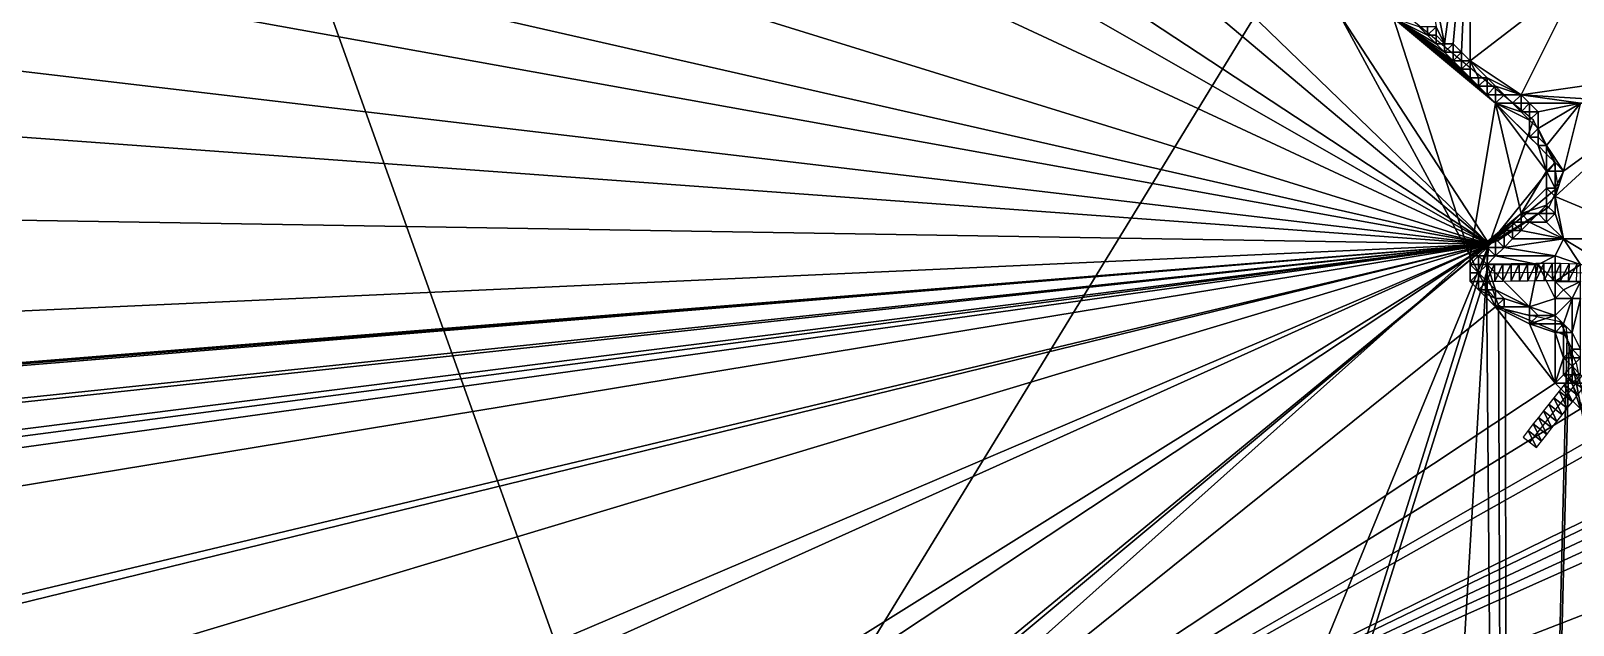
# Model space of a CAD drawing. Header units: metres. Extents: x -1103 to 901, y -902 to 905.
# Drawn here: x 133.1 to 496.3, y -113 to 27.1 of the extents above; entities that cross this region are included whole.
import ezdxf

# ---------------------------------------------------------------- set-up
doc = ezdxf.new("R2010")
doc.units = ezdxf.units.M
for name, color, linetype in [('OSM_ROAD_AXES', 2, 'CONTINUOUS'), ('OSM_ROAD_SURFACE', 9, 'CONTINUOUS'), ('OSM_TERRAIN', 3, 'CONTINUOUS'), ('OSM_WATER_OUTLINES', 4, 'CONTINUOUS'), ('OSM_WATER_SURFACE', 5, 'CONTINUOUS')]:
    doc.layers.add(name, color=color, linetype=linetype)

msp = doc.modelspace()

# ---------------------------------------------------------------- linework, layer by layer
at = {"layer": 'OSM_ROAD_AXES'}
for points in [[(475.85, -29.94, 4.17), (493.29, -29.75, 3.57), (510.67, -30.46, 2.4), (517.9, -32.35, 2.64), (525.81, -35.61, 3.25)], [(486.04, -69.92, 0), (504.2, -46.75, 2.81)]]:
    msp.add_polyline3d(points, dxfattribs=at)
at = {"layer": 'OSM_ROAD_SURFACE'}
for points in [[(475.87, -31.94, 4.14), (477.77, -27.92, 4.27), (475.83, -27.94, 4.11)], [(475.87, -31.94, 4.14), (477.81, -31.92, 4.22), (477.77, -27.92, 4.27)], [(477.81, -31.92, 4.22), (479.71, -27.9, 4.29), (477.77, -27.92, 4.27)], [(477.81, -31.92, 4.22), (479.75, -31.9, 4.22), (479.71, -27.9, 4.29)], [(479.75, -31.9, 4.22), (481.64, -27.88, 4.32), (479.71, -27.9, 4.29)], [(479.75, -31.9, 4.22), (481.69, -31.88, 4.25), (481.64, -27.88, 4.32)], [(481.69, -31.88, 4.25), (483.58, -27.86, 4.34), (481.64, -27.88, 4.32)], [(481.69, -31.88, 4.25), (483.62, -31.86, 4.27), (483.58, -27.86, 4.34)], [(483.62, -31.86, 4.27), (485.52, -27.84, 4.37), (483.58, -27.86, 4.34)], [(483.62, -31.86, 4.27), (485.56, -31.83, 4.3), (485.52, -27.84, 4.37)], [(485.56, -31.83, 4.3), (487.46, -27.81, 4.38), (485.52, -27.84, 4.37)], [(485.56, -31.83, 4.3), (487.5, -31.81, 4.33), (487.46, -27.81, 4.38)], [(487.5, -31.81, 4.33), (489.4, -27.79, 4.25), (487.46, -27.81, 4.38)], [(487.5, -31.81, 4.33), (489.44, -31.79, 4.37), (489.4, -27.79, 4.25)], [(489.44, -31.79, 4.37), (491.33, -27.77, 4), (489.4, -27.79, 4.25)], [(489.44, -31.79, 4.37), (491.38, -31.77, 3.97), (491.33, -27.77, 4)], [(491.38, -31.77, 3.97), (493.32, -27.75, 3.65), (491.33, -27.77, 4)], [(491.38, -31.77, 3.97), (493.26, -31.75, 3.59), (493.32, -27.75, 3.65)], [(493.26, -31.75, 3.59), (495.31, -27.83, 3.25), (493.32, -27.75, 3.65)], [(493.26, -31.75, 3.59), (495.14, -31.83, 3.23), (495.31, -27.83, 3.25)], [(495.14, -31.83, 3.23), (497.24, -27.91, 2.87), (495.31, -27.83, 3.25)], [(495.14, -31.83, 3.23), (497.07, -31.91, 2.86), (497.24, -27.91, 2.87)], [(498.51, -57.25, 0.73), (496.58, -53.24, 1.09), (495.37, -54.78, 0.64)], [(494.88, -61.88, 0.07), (492.94, -57.87, 0.11), (491.73, -59.42, 0.1)], [(496.09, -60.34, 0.07), (494.15, -56.33, 0.27), (492.94, -57.87, 0.11)], [(494.88, -61.88, 0.07), (496.09, -60.34, 0.07), (492.94, -57.87, 0.11)], [(497.3, -58.8, 0.34), (495.37, -54.78, 0.64), (494.15, -56.33, 0.27)], [(496.09, -60.34, 0.07), (497.3, -58.8, 0.34), (494.15, -56.33, 0.27)], [(497.3, -58.8, 0.34), (498.51, -57.25, 0.73), (495.37, -54.78, 0.64)], [(492.46, -64.97, 0.06), (490.52, -60.96, 0.1), (489.31, -62.51, 0.09)], [(493.67, -63.43, 0.06), (491.73, -59.42, 0.1), (490.52, -60.96, 0.1)], [(492.46, -64.97, 0.06), (493.67, -63.43, 0.06), (490.52, -60.96, 0.1)], [(493.67, -63.43, 0.06), (494.88, -61.88, 0.07), (491.73, -59.42, 0.1)], [(490.04, -68.06, 0.05), (488.1, -64.05, 0.08), (486.89, -65.59, 0.08)], [(491.25, -66.52, 0.05), (489.31, -62.51, 0.09), (488.1, -64.05, 0.08)], [(490.04, -68.06, 0.05), (491.25, -66.52, 0.05), (488.1, -64.05, 0.08)], [(491.25, -66.52, 0.05), (492.46, -64.97, 0.06), (489.31, -62.51, 0.09)], [(487.62, -71.15, 0.05), (485.68, -67.14, 0.07), (484.47, -68.68, 0.07)], [(488.83, -69.61, 0.05), (486.89, -65.59, 0.08), (485.68, -67.14, 0.07)], [(487.62, -71.15, 0.05), (488.83, -69.61, 0.05), (485.68, -67.14, 0.07)], [(488.83, -69.61, 0.05), (490.04, -68.06, 0.05), (486.89, -65.59, 0.08)]]:
    msp.add_3dface(points, dxfattribs=at)
at = {"layer": 'OSM_TERRAIN'}
for points in [[(466, 24, 2.34), (472, 68, 9.54), (460, 54, 7.26)], [(468, 24, 2.39), (472, 68, 9.54), (466, 24, 2.34)], [(470, 22, 2.08), (472, 68, 9.54), (468, 24, 2.39)], [(472, 20, 1.8), (472, 68, 9.54), (470, 22, 2.08)], [(472, 20, 1.8), (498, 40, 6.36), (472, 68, 9.54)], [(464, 28, 3.06), (466, 24, 2.34), (460, 54, 7.26)], [(284, -194), (432, 48), (204, 30)], [(284, -194), (472, -26), (432, 48)], [(472, -26), (454, 30), (432, 48)], [(284, -194), (-288, 44), (-304, 36)], [(-288, 44), (284, -194), (204, 30)], [(484, 12, 1.8), (498, 40, 6.36), (472, 20, 1.8)], [(512, 16, 4.19), (498, 40, 6.36), (484, 12, 1.8)], [(-322, 26), (284, -194), (-304, 36)], [(472, -26), (478, 10), (454, 30)], [(478, 10), (476, 12), (454, 30)], [(476, 12), (474, 14), (454, 30)], [(454, 30), (474, 14), (472, 16)], [(454, 30), (472, 16), (470, 18)], [(466, 22), (454, 30), (468, 20)], [(454, 30), (470, 18), (468, 20)], [(454, 30), (466, 22), (464, 24)], [(454, 30), (464, 24), (462, 26)], [(454, 30), (462, 26), (460, 28)], [(284, -194), (-322, 26), (-332, 20)], [(462, 26), (462, 28, 3.04), (460, 28)], [(462, 26), (464, 26, 2.68), (464, 28, 3.06)], [(462, 26), (464, 28, 3.06), (462, 28, 3.04)], [(464, 24), (464, 26, 2.68), (462, 26)], [(464, 26, 2.68), (466, 24, 2.34), (464, 28, 3.06)], [(464, 24), (466, 24, 2.34), (464, 26, 2.68)], [(466, 22), (466, 24, 2.34), (464, 24)], [(466, 22), (468, 22, 2.02), (468, 24, 2.39)], [(466, 22), (468, 24, 2.39), (466, 24, 2.34)], [(468, 20), (468, 22, 2.02), (466, 22)], [(468, 22, 2.02), (470, 22, 2.08), (468, 24, 2.39)], [(468, 20), (470, 20), (470, 22, 2.08)], [(468, 20), (470, 22, 2.08), (468, 22, 2.02)], [(470, 20), (472, 20, 1.8), (470, 22, 2.08)], [(284, -194), (-332, 20), (-334, 18)], [(470, 18), (470, 20), (468, 20)], [(470, 18), (472, 18), (472, 20, 1.8)], [(470, 18), (472, 20, 1.8), (470, 20)], [(472, 16), (474, 16), (472, 20, 1.8)], [(472, 16), (472, 20, 1.8), (472, 18)], [(474, 16), (476, 16, 1.35), (472, 20, 1.8)], [(476, 16, 1.35), (484, 12, 1.8), (472, 20, 1.8)], [(284, -194), (-340, 16), (-342, 14)], [(-340, 16), (284, -194), (-338, 18)], [(284, -194), (-336, 18), (-338, 18)], [(284, -194), (-334, 18), (-336, 18)], [(472, 16), (472, 18), (470, 18)], [(474, 14), (474, 16), (472, 16)], [(474, 14), (476, 14), (476, 16, 1.35)], [(474, 14), (476, 16, 1.35), (474, 16)], [(476, 14), (478, 14, 1.31), (476, 16, 1.35)], [(478, 14, 1.31), (484, 12, 1.8), (476, 16, 1.35)], [(516, 10, 3.95), (512, 16, 4.19), (484, 12, 1.8)], [(-354, 6), (284, -194), (-344, 12)], [(-344, 12), (284, -194), (-342, 14)], [(476, 12), (476, 14), (474, 14)], [(476, 12), (478, 12), (478, 14, 1.31)], [(476, 12), (478, 14, 1.31), (476, 14)], [(478, 10), (478, 12), (476, 12)], [(478, 12), (480, 12, 1.41), (478, 14, 1.31)], [(480, 12, 1.41), (484, 12, 1.8), (478, 14, 1.31)], [(478, 10), (482, 10), (480, 12, 1.41)], [(478, 10), (480, 12, 1.41), (478, 12)], [(482, 10), (484, 12, 1.8), (480, 12, 1.41)], [(482, 10), (484, 10, 1.71), (484, 12, 1.8)], [(484, 10, 1.71), (486, 10, 1.9), (484, 12, 1.8)], [(486, 10, 1.9), (498, 10, 2.92), (484, 12, 1.8)], [(484, 12, 1.8), (498, 10, 2.92), (516, 10, 3.95)], [(484, -16), (478, 10), (472, -26)], [(484, -16), (490, -6), (478, 10)], [(490, -6), (488, 0), (478, 10)], [(488, 0), (486, 2), (478, 10)], [(478, 10), (486, 2), (486, 6)], [(478, 10), (486, 6), (484, 8)], [(478, 10), (484, 8), (482, 10)], [(484, 8), (484, 10, 1.71), (482, 10)], [(484, 8), (486, 8, 1.85), (486, 10, 1.9)], [(484, 8), (486, 10, 1.9), (484, 10, 1.71)], [(486, 6), (486, 8, 1.85), (484, 8)], [(486, 8, 1.85), (488, 8, 2.02), (486, 10, 1.9)], [(488, 8, 2.02), (498, 10, 2.92), (486, 10, 1.9)], [(486, 6), (488, 4, 1.9), (488, 8, 2.02)], [(486, 6), (488, 8, 2.02), (486, 8, 1.85)], [(490, 0, 1.9), (498, 10, 2.92), (488, 4, 1.9)], [(488, 8, 2.02), (488, 4, 1.9), (498, 10, 2.92)], [(490, 0, 1.9), (494, -6, 1.95), (498, 10, 2.92)], [(492, -12, 1.82), (516, -22, 2.26), (516, 10, 3.95)], [(494, -6, 1.95), (492, -12, 1.82), (516, 10, 3.95)], [(494, -6, 1.95), (516, 10, 3.95), (498, 10, 2.92)], [(284, -194), (-354, 6), (-368, -4)], [(486, 2), (488, 4, 1.9), (486, 6)], [(486, 2), (488, 2), (488, 4, 1.9)], [(488, 2), (490, 0, 1.9), (488, 4, 1.9)], [(488, 0), (488, 2), (486, 2)], [(488, 0), (490, 0, 1.9), (488, 2)], [(490, -6), (490, -2), (488, 0)], [(490, -2), (490, 0, 1.9), (488, 0)], [(494, -6, 1.95), (490, 0, 1.9), (492, -4, 1.87)], [(490, -2), (492, -4, 1.87), (490, 0, 1.9)], [(490, -6), (492, -4, 1.87), (490, -2)], [(284, -194), (-374, -6), (-376, -8)], [(284, -194), (-368, -4), (-374, -6)], [(490, -10), (490, -6), (484, -16)], [(490, -6), (492, -6), (492, -4, 1.87)], [(490, -10), (492, -10), (490, -6)], [(492, -10), (492, -6), (490, -6)], [(492, -6), (494, -6, 1.95), (492, -4, 1.87)], [(492, -12, 1.82), (494, -6, 1.95), (492, -10)], [(492, -10), (494, -6, 1.95), (492, -6)], [(-384, -12), (284, -194), (-378, -10)], [(-378, -10), (284, -194), (-376, -8)], [(490, -14), (490, -10), (484, -16)], [(490, -14), (492, -12, 1.82), (490, -10)], [(492, -12, 1.82), (492, -10), (490, -10)], [(-390, -18), (284, -194), (-386, -14)], [(-386, -14), (284, -194), (-384, -12)], [(488, -16), (490, -14), (484, -16)], [(488, -16), (490, -16, 1.71), (490, -14)], [(492, -16, 1.82), (492, -12, 1.82), (490, -14)], [(490, -16, 1.71), (492, -16, 1.82), (490, -14)], [(492, -16, 1.82), (494, -22, 1.9), (492, -12, 1.82)], [(494, -22, 1.9), (516, -22, 2.26), (492, -12, 1.82)], [(284, -194), (-390, -18), (-392, -20)], [(482, -18), (484, -16), (472, -26)], [(480, -20), (482, -18), (472, -26)], [(480, -20), (482, -20), (482, -18)], [(482, -18), (484, -18), (484, -16)], [(482, -20), (484, -20, 1.4), (482, -18)], [(484, -20, 1.4), (484, -18), (482, -18)], [(484, -18), (486, -18, 1.5), (484, -16)], [(486, -18, 1.5), (488, -16), (484, -16)], [(484, -20, 1.4), (494, -22, 1.9), (486, -18, 1.5)], [(484, -20, 1.4), (486, -18, 1.5), (484, -18)], [(486, -18, 1.5), (490, -18, 1.71), (488, -16)], [(494, -22, 1.9), (490, -18, 1.71), (486, -18, 1.5)], [(490, -18, 1.71), (490, -16, 1.71), (488, -16)], [(494, -22, 1.9), (492, -16, 1.82), (490, -18, 1.71)], [(490, -18, 1.71), (492, -16, 1.82), (490, -16, 1.71)], [(284, -194), (-392, -20), (-402, -26)], [(478, -22), (480, -20), (472, -26)], [(478, -22), (480, -24, 2.34), (480, -20)], [(480, -24, 2.34), (482, -22, 1.29), (480, -20)], [(482, -22, 1.29), (482, -20), (480, -20)], [(482, -22, 1.29), (494, -22, 1.9), (484, -20, 1.4)], [(482, -22, 1.29), (484, -20, 1.4), (482, -20)], [(476, -24), (478, -22), (472, -26)], [(474, -26, 0.91), (476, -24), (472, -26)], [(474, -26, 0.91), (476, -26, 1.49), (476, -24)], [(476, -24), (478, -24, 2.25), (478, -22)], [(476, -26, 1.49), (478, -26, 3.88), (476, -24)], [(478, -26, 3.88), (478, -24, 2.25), (476, -24)], [(478, -24, 2.25), (480, -24, 2.34), (478, -22)], [(478, -26, 3.88), (480, -24, 2.34), (478, -24, 2.25)], [(478, -26, 3.88), (492, -26, 3.89), (480, -24, 2.34)], [(480, -24, 2.34), (494, -22, 1.9), (482, -22, 1.29)], [(480, -24, 2.34), (492, -26, 3.89), (494, -22, 1.9)], [(492, -26, 3.89), (498, -28, 2.67), (494, -22, 1.9)], [(498, -28, 2.67), (504, -28, 2.16), (494, -22, 1.9)], [(504, -28, 2.16), (516, -22, 2.26), (494, -22, 1.9)], [(284, -194), (-408, -28), (-410, -30)], [(284, -194), (-404, -28), (-408, -28)], [(-404, -28), (284, -194), (-402, -26)], [(284, -194), (478, -38), (472, -26)], [(478, -38), (472, -32, 0.89), (472, -26)], [(472, -32, 0.89), (472, -30, 1.61), (472, -26)], [(472, -26), (472, -30, 1.61), (472, -28, 0.96)], [(472, -28, 0.96), (474, -28, 3.25), (474, -26, 0.91)], [(472, -28, 0.96), (474, -26, 0.91), (472, -26)], [(472, -30, 1.61), (474, -30, 4.21), (472, -28, 0.96)], [(474, -30, 4.21), (474, -28, 3.25), (472, -28, 0.96)], [(474, -28, 3.25), (476, -28, 4.21), (474, -26, 0.91)], [(476, -28, 4.21), (476, -26, 1.49), (474, -26, 0.91)], [(476, -32, 4.12), (476, -28, 4.21), (474, -30, 4.21)], [(474, -30, 4.21), (476, -28, 4.21), (474, -28, 3.25)], [(476, -28, 4.21), (478, -26, 3.88), (476, -26, 1.49)], [(476, -28, 4.21), (488, -28, 4.38), (478, -26, 3.88)], [(476, -32, 4.12), (478, -34, 4.16), (476, -28, 4.21)], [(478, -34, 4.16), (486, -38, 4.11), (476, -28, 4.21)], [(486, -38, 4.11), (488, -28, 4.38), (476, -28, 4.21)], [(488, -28, 4.38), (492, -26, 3.89), (478, -26, 3.88)], [(486, -38, 4.11), (492, -36, 4.26), (488, -28, 4.38)], [(488, -28, 4.38), (492, -32, 3.78), (492, -26, 3.89)], [(492, -36, 4.26), (492, -32, 3.78), (488, -28, 4.38)], [(492, -32, 3.78), (498, -28, 2.67), (492, -26, 3.89)], [(492, -32, 3.78), (498, -32, 2.63), (498, -28, 2.67)], [(-414, -34), (284, -194), (-412, -32)], [(284, -194), (-410, -30), (-412, -32)], [(472, -32, 0.89), (474, -32, 3.12), (474, -30, 4.21)], [(472, -32, 0.89), (474, -30, 4.21), (472, -30, 1.61)], [(478, -38), (474, -34, 0.75), (472, -32, 0.89)], [(474, -34, 0.75), (474, -32, 3.12), (472, -32, 0.89)], [(474, -32, 3.12), (476, -32, 4.12), (474, -30, 4.21)], [(474, -34, 0.75), (476, -34, 1.31), (476, -32, 4.12)], [(474, -34, 0.75), (476, -32, 4.12), (474, -32, 3.12)], [(476, -34, 1.31), (478, -34, 4.16), (476, -32, 4.12)], [(492, -36, 4.26), (494, -34, 3.35), (492, -32, 3.78)], [(494, -34, 3.35), (498, -32, 2.63), (492, -32, 3.78)], [(494, -34, 3.35), (496, -36, 2.35), (498, -32, 2.63)], [(496, -36, 2.35), (498, -36, 2.09), (498, -32, 2.63)], [(284, -194), (-416, -34), (-438, -94)], [(-416, -34), (284, -194), (-414, -34)], [(478, -36), (474, -34, 0.75), (478, -38)], [(478, -36), (476, -34, 1.31), (474, -34, 0.75)], [(478, -36), (478, -34, 4.16), (476, -34, 1.31)], [(478, -36), (480, -36, 4.07), (478, -34, 4.16)], [(478, -34, 4.16), (480, -36, 4.07), (486, -38, 4.11)], [(478, -38), (480, -38, 3.99), (480, -36, 4.07)], [(478, -38), (480, -36, 4.07), (478, -36)], [(480, -38, 3.99), (486, -38, 4.11), (480, -36, 4.07)], [(492, -40, 4.09), (492, -36, 4.26), (486, -38, 4.11)], [(492, -36, 4.26), (496, -36, 2.35), (494, -34, 3.35)], [(494, -42, 3.19), (496, -36, 2.35), (492, -40, 4.09)], [(492, -40, 4.09), (496, -36, 2.35), (492, -36, 4.26)], [(494, -42, 3.19), (496, -44, 2.49), (496, -36, 2.35)], [(496, -44, 2.49), (498, -48, 2.54), (498, -36, 2.09)], [(496, -44, 2.49), (498, -36, 2.09), (496, -36, 2.35)], [(284, -194), (492, -56, 0.07), (478, -38)], [(492, -56, 0.07), (486, -42), (478, -38)], [(486, -42), (486, -40), (478, -38)], [(478, -38), (486, -40), (486, -38, 4.11)], [(478, -38), (486, -38, 4.11), (480, -38, 3.99)], [(486, -40), (488, -40, 4.06), (486, -38, 4.11)], [(488, -40, 4.06), (492, -40, 4.09), (486, -38, 4.11)], [(486, -42), (488, -40, 4.06), (486, -40)], [(486, -42), (492, -40, 4.09), (488, -40, 4.06)], [(486, -42), (492, -42), (492, -40, 4.09)], [(492, -56, 0.07), (492, -44), (486, -42)], [(492, -44), (492, -42), (486, -42)], [(492, -42), (494, -42, 3.19), (492, -40, 4.09)], [(492, -44), (494, -44), (494, -42, 3.19)], [(492, -44), (494, -42, 3.19), (492, -42)], [(494, -44), (496, -44, 2.49), (494, -42, 3.19)], [(492, -56, 0.07), (494, -50), (492, -44)], [(494, -50), (494, -44), (492, -44)], [(494, -50), (496, -48, 2.76), (494, -44)], [(494, -44), (496, -48, 2.76), (496, -44, 2.49)], [(496, -48, 2.76), (498, -48, 2.54), (496, -44, 2.49)], [(494, -54, 0.38), (494, -50), (492, -56, 0.07)], [(494, -50), (496, -50, 0.32), (496, -48, 2.76)], [(494, -54, 0.38), (496, -52, 0.83), (494, -50)], [(496, -52, 0.83), (496, -50, 0.32), (494, -50)], [(496, -50, 0.32), (498, -50, 2.23), (496, -48, 2.76)], [(498, -50, 2.23), (498, -48, 2.54), (496, -48, 2.76)], [(496, -52, 0.83), (498, -54, 1.27), (498, -50, 2.23)], [(496, -52, 0.83), (498, -50, 2.23), (496, -50, 0.32)], [(492, -56, 0.07), (496, -56, 0.41), (494, -54, 0.38)], [(494, -54, 0.38), (496, -54, 1.07), (496, -52, 0.83)], [(496, -56, 0.41), (496, -54, 1.07), (494, -54, 0.38)], [(496, -54, 1.07), (498, -54, 1.27), (496, -52, 0.83)], [(496, -56, 0.41), (500, -56, 1.09), (498, -54, 1.27)], [(496, -56, 0.41), (498, -54, 1.27), (496, -54, 1.07)], [(492, -56, 0.07), (284, -194), (498, -62, 0)], [(498, -62, 0), (496, -56, 0.41), (492, -56, 0.07)], [(498, -62, 0), (500, -56, 1.09), (496, -56, 0.41)], [(284, -194), (506, -66), (498, -62, 0)], [(508, -68), (506, -66), (284, -194)], [(284, -194), (516, -80), (508, -68)], [(284, -194), (522, -82), (520, -80)], [(284, -194), (520, -80), (516, -80)], [(284, -194), (524, -84), (522, -82)], [(526, -86), (524, -84), (284, -194)], [(536, -96), (526, -86), (284, -194)], [(-438, -98), (284, -194), (-438, -94)], [(-440, -100), (284, -194), (-438, -98)], [(284, -194), (546, -102), (536, -96)], [(-444, -104), (284, -194), (-440, -100)], [(284, -194), (-444, -104), (-444, -108)], [(546, -102), (284, -194), (552, -104)], [(284, -194), (562, -106), (552, -104)], [(284, -194), (-444, -108), (-446, -110)], [(284, -194), (572, -108), (566, -106)], [(284, -194), (566, -106), (562, -106)], [(572, -108), (284, -194), (600, -110)], [(-450, -114), (284, -194), (-446, -110)], [(284, -194), (720, -334), (600, -110)]]:
    msp.add_3dface(points, dxfattribs=at)
at = {"layer": 'OSM_WATER_OUTLINES'}
msp.add_polyline3d([(497.17, -51.58, 1), (495.32, -47.39, 1), (494.86, -44.88, 1), (494.69, -43.04, 1), (493.24, -41.5, 1), (480.31, -38.81, 1), (478.71, -37.59, 1), (475.85, -29.94, 1), (476.48, -23.24, 1), (478.56, -22.35, 1), (490.66, -14.4, 1), (492.77, -9.79, 1), (491.86, -4.14, 1), (486.96, 6.03, 1), (423.27, 58.64, 1), (358.78, 90.75, 1), (324.68, 104.74, 1), (242.71, 130.65, 1), (192.16, 139.49, 1), (114.19, 145.68, 1)], dxfattribs=at)
at = {"layer": 'OSM_WATER_SURFACE'}
for points in [[(476.48, -23.24, 1), (114.19, 145.68, 1), (-16.41, 129.48, 1)], [(476.48, -23.24, 1), (192.16, 139.49, 1), (114.19, 145.68, 1)], [(476.48, -23.24, 1), (242.71, 130.65, 1), (192.16, 139.49, 1)], [(476.48, -23.24, 1), (-16.41, 129.48, 1), (-108.48, 109.89, 1)], [(476.48, -23.24, 1), (324.68, 104.74, 1), (242.71, 130.65, 1)], [(476.48, -23.24, 1), (-108.48, 109.89, 1), (-166.29, 92.81, 1)], [(476.48, -23.24, 1), (358.78, 90.75, 1), (324.68, 104.74, 1)], [(476.48, -23.24, 1), (-166.29, 92.81, 1), (-252.57, 62.77, 1)], [(476.48, -23.24, 1), (423.27, 58.64, 1), (358.78, 90.75, 1)], [(476.48, -23.24, 1), (-252.57, 62.77, 1), (-313.35, 34.49, 1)], [(476.48, -23.24, 1), (486.96, 6.03, 1), (423.27, 58.64, 1)], [(476.48, -23.24, 1), (-313.35, 34.49, 1), (-380.94, -9.25, 1)], [(476.48, -23.24, 1), (491.86, -4.14, 1), (486.96, 6.03, 1)], [(476.48, -23.24, 1), (492.77, -9.79, 1), (491.86, -4.14, 1)], [(476.48, -23.24, 1), (-380.94, -9.25, 1), (-464.9, -66.14, 1)], [(476.48, -23.24, 1), (490.66, -14.4, 1), (492.77, -9.79, 1)], [(476.48, -23.24, 1), (478.56, -22.35, 1), (490.66, -14.4, 1)], [(476.48, -23.24, 1), (-600.1, -286.66, 1), (-645.41, -361.21, 1)], [(476.48, -23.24, 1), (-645.41, -361.21, 1), (-630.03, -494.95, 1)], [(476.48, -23.24, 1), (-630.03, -494.95, 1), (-626.57, -520.15, 1)], [(476.48, -23.24, 1), (-626.57, -520.15, 1), (-605.85, -699.14, 1)], [(476.48, -23.24, 1), (-605.85, -699.14, 1), (-601.5, -736.6, 1)], [(476.48, -23.24, 1), (-601.5, -736.6, 1), (-581.53, -893.84, 1)], [(476.48, -23.24, 1), (-595.5, -279.1, 1), (-600.1, -286.66, 1)], [(476.48, -23.24, 1), (-541.97, -191.01, 1), (-595.5, -279.1, 1)], [(476.48, -23.24, 1), (-581.53, -893.84, 1), (-573.74, -900, 1)], [(476.48, -23.24, 1), (-573.74, -900, 1), (232.34, -618.32, 1)], [(476.48, -23.24, 1), (-507.04, -159.59, 1), (-541.97, -191.01, 1)], [(476.48, -23.24, 1), (-497.28, -150.81, 1), (-507.04, -159.59, 1)], [(476.48, -23.24, 1), (-491.2, -145.34, 1), (-497.28, -150.81, 1)], [(476.48, -23.24, 1), (-462.98, -124.49, 1), (-491.2, -145.34, 1)], [(476.48, -23.24, 1), (-464.9, -66.14, 1), (-437.48, -97, 1)], [(476.48, -23.24, 1), (-459.5, -121.5, 1), (-462.98, -124.49, 1)], [(476.48, -23.24, 1), (-439.78, -99.07, 1), (-459.5, -121.5, 1)], [(476.48, -23.24, 1), (-438.5, -97.91, 1), (-439.78, -99.07, 1)], [(476.48, -23.24, 1), (-437.48, -97, 1), (-438.5, -97.91, 1)], [(476.48, -23.24, 1), (232.34, -618.32, 1), (289.25, -622.6, 1)], [(475.85, -29.94, 1), (476.48, -23.24, 1), (289.25, -622.6, 1)], [(475.85, -29.94, 1), (289.25, -622.6, 1), (440.61, -618.92, 1)], [(475.85, -29.94, 1), (440.61, -618.92, 1), (480.79, -622.3, 1)], [(480.79, -622.3, 1), (478.71, -37.59, 1), (475.85, -29.94, 1)], [(480.79, -622.3, 1), (480.31, -38.81, 1), (478.71, -37.59, 1)], [(494.86, -44.88, 1), (493.24, -41.5, 1), (480.31, -38.81, 1)], [(480.79, -622.3, 1), (494.86, -44.88, 1), (480.31, -38.81, 1)], [(494.86, -44.88, 1), (494.69, -43.04, 1), (493.24, -41.5, 1)], [(480.79, -622.3, 1), (495.32, -47.39, 1), (494.86, -44.88, 1)], [(480.79, -622.3, 1), (617.31, -669.57, 1), (495.32, -47.39, 1)], [(617.31, -669.57, 1), (497.17, -51.58, 1), (495.32, -47.39, 1)]]:
    msp.add_3dface(points, dxfattribs=at)

doc.saveas('drawing.dxf')
